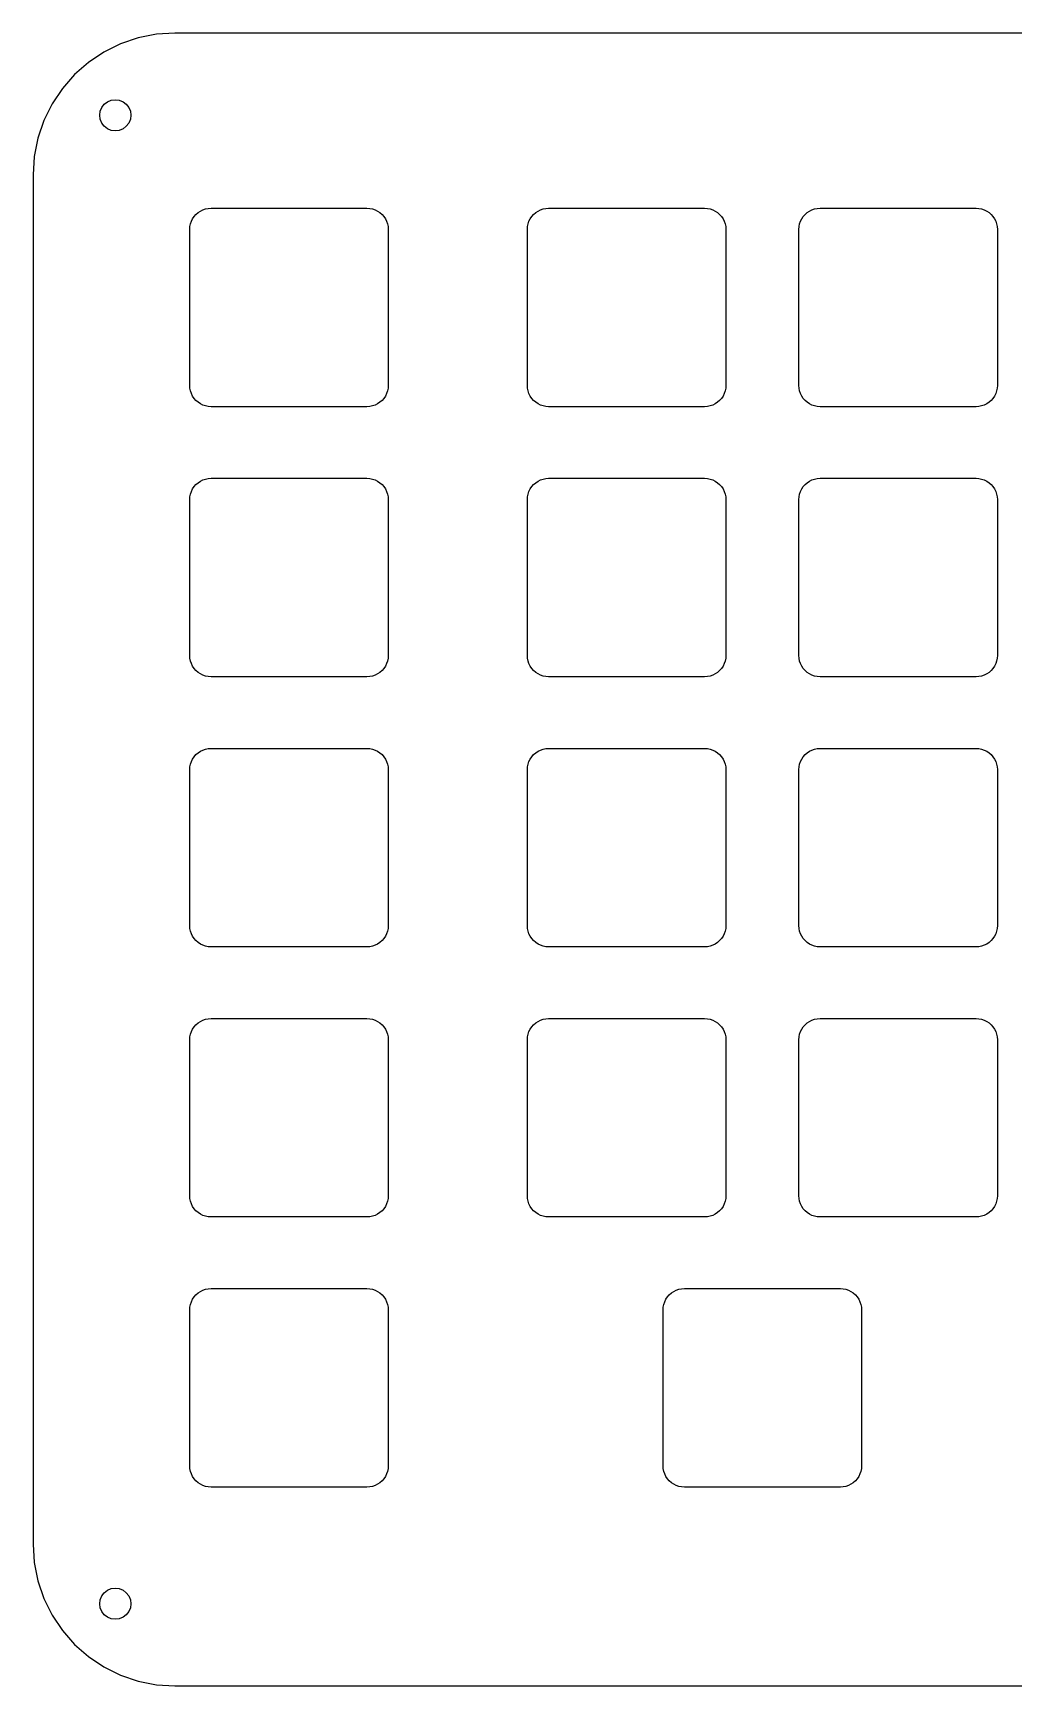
# Model space of a CAD drawing. Header units: metres. Extents: x -59 to 59, y -58 to 58.
# Drawn here: x -58.6 to 10.6, y -58.3 to 58.3 of the extents above; entities that cross this region are included whole.
import ezdxf

# ---------------------------------------------------------------- set-up
doc = ezdxf.new("R2010")
doc.units = ezdxf.units.M

msp = doc.modelspace()

# ---------------------------------------------------------------- linework, layer by layer
for p, q in [((-48.5634, 58.2867), (-49.8686, 58.2012)), ((48.5634, 58.2867), (-48.5634, 58.2867)), ((-52.3902, 57.5255), (-53.5634, 56.947)), ((-51.1516, 57.946), (-52.3902, 57.5255)), ((-49.8686, 58.2012), (-51.1516, 57.946)), ((-54.651, 56.2203), (-55.6345, 55.3578)), ((-53.5634, 56.947), (-54.651, 56.2203)), ((-55.6345, 55.3578), (-56.4969, 54.3743)), ((-56.4969, 54.3743), (-57.2236, 53.2867)), ((-57.2236, 53.2867), (-57.8022, 52.1136)), ((-53.8634, 52.4867), (-53.8259, 52.7714)), ((-53.8259, 52.202), (-53.8634, 52.4867)), ((-53.8259, 52.7714), (-53.716, 53.0367)), ((-53.716, 53.0367), (-53.5412, 53.2646)), ((-53.5412, 53.2646), (-53.3134, 53.4394)), ((-53.3134, 53.4394), (-53.0481, 53.5493)), ((-53.0481, 53.5493), (-52.7634, 53.5867)), ((-52.7634, 53.5867), (-52.4787, 53.5493)), ((-52.4787, 53.5493), (-52.2134, 53.4394)), ((-52.2134, 53.4394), (-51.9856, 53.2646)), ((-51.9856, 53.2646), (-51.8108, 53.0367)), ((-51.8108, 53.0367), (-51.7009, 52.7714)), ((-51.7009, 52.7714), (-51.6634, 52.4867)), ((-51.6634, 52.4867), (-51.7009, 52.202)), ((-57.8022, 52.1136), (-58.2227, 50.8749)), ((-53.716, 51.9367), (-53.8259, 52.202)), ((-53.5412, 51.7089), (-53.716, 51.9367)), ((-53.3134, 51.5341), (-53.5412, 51.7089)), ((-53.0481, 51.4242), (-53.3134, 51.5341)), ((-52.7634, 51.3867), (-53.0481, 51.4242)), ((-52.4787, 51.4242), (-52.7634, 51.3867)), ((-52.2134, 51.5341), (-52.4787, 51.4242)), ((-51.9856, 51.7089), (-52.2134, 51.5341)), ((-51.8108, 51.9367), (-51.9856, 51.7089)), ((-51.7009, 52.202), (-51.8108, 51.9367)), ((-58.2227, 50.8749), (-58.4778, 49.592)), ((-58.4778, 49.592), (-58.5634, 48.2867)), ((-58.5634, 48.2867), (-58.5634, -48.2868)), ((-47.2031, 45.3499), (-47.0738, 45.4974)), ((-47.0738, 45.4974), (-46.9262, 45.6268)), ((-46.9262, 45.6268), (-46.7631, 45.7358)), ((-46.7631, 45.7358), (-46.5871, 45.8226)), ((-46.5871, 45.8226), (-46.4013, 45.8857)), ((-46.4013, 45.8857), (-46.2089, 45.9239)), ((-46.2089, 45.9239), (-46.0131, 45.9368)), ((-46.0131, 45.9368), (-35.0131, 45.9368)), ((-35.0131, 45.9368), (-34.8173, 45.9239)), ((-34.8173, 45.9239), (-34.6249, 45.8857)), ((-34.6249, 45.8857), (-34.4391, 45.8226)), ((-34.4391, 45.8226), (-34.2631, 45.7358)), ((-34.2631, 45.7358), (-34.1, 45.6268)), ((-34.1, 45.6268), (-33.9524, 45.4974)), ((-33.9524, 45.4974), (-33.8231, 45.3499)), ((-23.3905, 45.3499), (-23.2612, 45.4974)), ((-23.2612, 45.4974), (-23.1136, 45.6268)), ((-23.1136, 45.6268), (-22.9505, 45.7358)), ((-22.9505, 45.7358), (-22.7745, 45.8226)), ((-22.7745, 45.8226), (-22.5887, 45.8857)), ((-22.5887, 45.8857), (-22.3963, 45.9239)), ((-22.3963, 45.9239), (-22.2005, 45.9368)), ((-22.2005, 45.9368), (-11.2005, 45.9368)), ((-11.2005, 45.9368), (-11.0047, 45.9239)), ((-11.0047, 45.9239), (-10.8123, 45.8857)), ((-10.8123, 45.8857), (-10.6265, 45.8226)), ((-10.6265, 45.8226), (-10.4505, 45.7358)), ((-10.4505, 45.7358), (-10.2874, 45.6268)), ((-10.2874, 45.6268), (-10.1399, 45.4974)), ((-10.1399, 45.4974), (-10.0105, 45.3499)), ((-4.24522, 45.3499), (-4.11585, 45.4974)), ((-4.11585, 45.4974), (-3.96833, 45.6268)), ((-3.96833, 45.6268), (-3.8052, 45.7358)), ((-3.8052, 45.7358), (-3.62922, 45.8226)), ((-3.62922, 45.8226), (-3.44341, 45.8857)), ((-3.44341, 45.8857), (-3.25099, 45.9239)), ((-3.25099, 45.9239), (-3.0552, 45.9368)), ((-3.0552, 45.9368), (7.9448, 45.9368)), ((7.9448, 45.9368), (8.14058, 45.9239)), ((8.14058, 45.9239), (8.33301, 45.8857)), ((8.33301, 45.8857), (8.51882, 45.8226)), ((8.51882, 45.8226), (8.6948, 45.7358)), ((8.6948, 45.7358), (8.85793, 45.6268)), ((8.85793, 45.6268), (9.00545, 45.4974)), ((9.00545, 45.4974), (9.13482, 45.3499)), ((-47.5131, 44.4368), (-47.5003, 44.6326)), ((-47.5131, 33.4368), (-47.5131, 44.4368)), ((-47.5003, 44.6326), (-47.462, 44.825)), ((-47.462, 44.825), (-47.3989, 45.0108)), ((-47.3989, 45.0108), (-47.3121, 45.1868)), ((-47.3121, 45.1868), (-47.2031, 45.3499)), ((-33.8231, 45.3499), (-33.7141, 45.1868)), ((-33.7141, 45.1868), (-33.6273, 45.0108)), ((-33.6273, 45.0108), (-33.5642, 44.825)), ((-33.5642, 44.825), (-33.5259, 44.6326)), ((-33.5259, 44.6326), (-33.5131, 44.4368)), ((-33.5131, 44.4368), (-33.5131, 33.4368)), ((-23.7005, 44.4368), (-23.6877, 44.6326)), ((-23.7005, 33.4368), (-23.7005, 44.4368)), ((-23.6877, 44.6326), (-23.6494, 44.825)), ((-23.6494, 44.825), (-23.5863, 45.0108)), ((-23.5863, 45.0108), (-23.4995, 45.1868)), ((-23.4995, 45.1868), (-23.3905, 45.3499)), ((-10.0105, 45.3499), (-9.90148, 45.1868)), ((-9.90148, 45.1868), (-9.81469, 45.0108)), ((-9.81469, 45.0108), (-9.75163, 44.825)), ((-9.75163, 44.825), (-9.71336, 44.6326)), ((-9.71336, 44.6326), (-9.70051, 44.4368)), ((-9.70051, 44.4368), (-9.70051, 33.4368)), ((-4.5552, 44.4368), (-4.54235, 44.6326)), ((-4.5552, 33.4368), (-4.5552, 44.4368)), ((-4.54235, 44.6326), (-4.50408, 44.825)), ((-4.50408, 44.825), (-4.44102, 45.0108)), ((-4.44102, 45.0108), (-4.35423, 45.1868)), ((-4.35423, 45.1868), (-4.24522, 45.3499)), ((9.13482, 45.3499), (9.24383, 45.1868)), ((9.24383, 45.1868), (9.33062, 45.0108)), ((9.33062, 45.0108), (9.39368, 44.825)), ((9.39368, 44.825), (9.43195, 44.6326)), ((9.43195, 44.6326), (9.4448, 44.4368)), ((9.4448, 44.4368), (9.4448, 33.4368)), ((-47.5003, 33.241), (-47.5131, 33.4368)), ((-47.462, 33.0486), (-47.5003, 33.241)), ((-47.3989, 32.8628), (-47.462, 33.0486)), ((-47.3121, 32.6868), (-47.3989, 32.8628)), ((-47.2031, 32.5237), (-47.3121, 32.6868)), ((-33.7141, 32.6868), (-33.8231, 32.5237)), ((-33.6273, 32.8628), (-33.7141, 32.6868)), ((-33.5642, 33.0486), (-33.6273, 32.8628)), ((-33.5259, 33.241), (-33.5642, 33.0486)), ((-33.5131, 33.4368), (-33.5259, 33.241)), ((-23.6877, 33.241), (-23.7005, 33.4368)), ((-23.6494, 33.0486), (-23.6877, 33.241)), ((-23.5863, 32.8628), (-23.6494, 33.0486)), ((-23.4995, 32.6868), (-23.5863, 32.8628)), ((-23.3905, 32.5237), (-23.4995, 32.6868)), ((-9.90148, 32.6868), (-10.0105, 32.5237)), ((-9.81469, 32.8628), (-9.90148, 32.6868)), ((-9.75163, 33.0486), (-9.81469, 32.8628)), ((-9.71336, 33.241), (-9.75163, 33.0486)), ((-9.70051, 33.4368), (-9.71336, 33.241)), ((-4.54235, 33.241), (-4.5552, 33.4368)), ((-4.50408, 33.0486), (-4.54235, 33.241)), ((-4.44102, 32.8628), (-4.50408, 33.0486)), ((-4.35423, 32.6868), (-4.44102, 32.8628)), ((-4.24522, 32.5237), (-4.35423, 32.6868)), ((9.24383, 32.6868), (9.13482, 32.5237)), ((9.33062, 32.8628), (9.24383, 32.6868)), ((9.39368, 33.0486), (9.33062, 32.8628)), ((9.43195, 33.241), (9.39368, 33.0486)), ((9.4448, 33.4368), (9.43195, 33.241)), ((-47.0738, 32.3761), (-47.2031, 32.5237)), ((-46.9262, 32.2468), (-47.0738, 32.3761)), ((-46.7631, 32.1378), (-46.9262, 32.2468)), ((-46.5871, 32.051), (-46.7631, 32.1378)), ((-46.4013, 31.9879), (-46.5871, 32.051)), ((-46.2089, 31.9496), (-46.4013, 31.9879)), ((-46.0131, 31.9368), (-46.2089, 31.9496)), ((-35.0131, 31.9368), (-46.0131, 31.9368)), ((-34.8173, 31.9496), (-35.0131, 31.9368)), ((-34.6249, 31.9879), (-34.8173, 31.9496)), ((-34.4391, 32.051), (-34.6249, 31.9879)), ((-34.2631, 32.1378), (-34.4391, 32.051)), ((-34.1, 32.2468), (-34.2631, 32.1378)), ((-33.9524, 32.3761), (-34.1, 32.2468)), ((-33.8231, 32.5237), (-33.9524, 32.3761)), ((-23.2612, 32.3761), (-23.3905, 32.5237)), ((-23.1136, 32.2468), (-23.2612, 32.3761)), ((-22.9505, 32.1378), (-23.1136, 32.2468)), ((-22.7745, 32.051), (-22.9505, 32.1378)), ((-22.5887, 31.9879), (-22.7745, 32.051)), ((-22.3963, 31.9496), (-22.5887, 31.9879)), ((-22.2005, 31.9368), (-22.3963, 31.9496)), ((-11.2005, 31.9368), (-22.2005, 31.9368)), ((-11.0047, 31.9496), (-11.2005, 31.9368)), ((-10.8123, 31.9879), (-11.0047, 31.9496)), ((-10.6265, 32.051), (-10.8123, 31.9879)), ((-10.4505, 32.1378), (-10.6265, 32.051)), ((-10.2874, 32.2468), (-10.4505, 32.1378)), ((-10.1399, 32.3761), (-10.2874, 32.2468)), ((-10.0105, 32.5237), (-10.1399, 32.3761)), ((-4.11585, 32.3761), (-4.24522, 32.5237)), ((-3.96833, 32.2468), (-4.11585, 32.3761)), ((-3.8052, 32.1378), (-3.96833, 32.2468)), ((-3.62922, 32.051), (-3.8052, 32.1378)), ((-3.44341, 31.9879), (-3.62922, 32.051)), ((-3.25099, 31.9496), (-3.44341, 31.9879)), ((-3.0552, 31.9368), (-3.25099, 31.9496)), ((7.9448, 31.9368), (-3.0552, 31.9368)), ((8.14058, 31.9496), (7.9448, 31.9368)), ((8.33301, 31.9879), (8.14058, 31.9496)), ((8.51882, 32.051), (8.33301, 31.9879)), ((8.6948, 32.1378), (8.51882, 32.051)), ((8.85793, 32.2468), (8.6948, 32.1378)), ((9.00545, 32.3761), (8.85793, 32.2468)), ((9.13482, 32.5237), (9.00545, 32.3761)), ((-46.5871, 26.7725), (-46.4013, 26.8356)), ((-46.4013, 26.8356), (-46.2089, 26.8738)), ((-46.2089, 26.8738), (-46.0131, 26.8867)), ((-46.0131, 26.8867), (-35.0131, 26.8867)), ((-35.0131, 26.8867), (-34.8173, 26.8738)), ((-34.8173, 26.8738), (-34.6249, 26.8356)), ((-34.6249, 26.8356), (-34.4391, 26.7725)), ((-22.7745, 26.7725), (-22.5887, 26.8356)), ((-22.5887, 26.8356), (-22.3963, 26.8738)), ((-22.3963, 26.8738), (-22.2005, 26.8867)), ((-22.2005, 26.8867), (-11.2005, 26.8867)), ((-11.2005, 26.8867), (-11.0047, 26.8738)), ((-11.0047, 26.8738), (-10.8123, 26.8356)), ((-10.8123, 26.8356), (-10.6265, 26.7725)), ((-3.62922, 26.7725), (-3.44341, 26.8356)), ((-3.44341, 26.8356), (-3.25099, 26.8738)), ((-3.25099, 26.8738), (-3.0552, 26.8867)), ((-3.0552, 26.8867), (7.9448, 26.8867)), ((7.9448, 26.8867), (8.14058, 26.8738)), ((8.14058, 26.8738), (8.33301, 26.8356)), ((8.33301, 26.8356), (8.51882, 26.7725)), ((-47.5003, 25.5825), (-47.462, 25.7749)), ((-47.462, 25.7749), (-47.3989, 25.9607)), ((-47.3989, 25.9607), (-47.3121, 26.1367)), ((-47.3121, 26.1367), (-47.2031, 26.2998)), ((-47.2031, 26.2998), (-47.0738, 26.4473)), ((-47.0738, 26.4473), (-46.9262, 26.5767)), ((-46.9262, 26.5767), (-46.7631, 26.6857)), ((-46.7631, 26.6857), (-46.5871, 26.7725)), ((-34.4391, 26.7725), (-34.2631, 26.6857)), ((-34.2631, 26.6857), (-34.1, 26.5767)), ((-34.1, 26.5767), (-33.9524, 26.4473)), ((-33.9524, 26.4473), (-33.8231, 26.2998)), ((-33.8231, 26.2998), (-33.7141, 26.1367)), ((-33.7141, 26.1367), (-33.6273, 25.9607)), ((-33.6273, 25.9607), (-33.5642, 25.7749)), ((-33.5642, 25.7749), (-33.5259, 25.5825)), ((-23.6877, 25.5825), (-23.6494, 25.7749)), ((-23.6494, 25.7749), (-23.5863, 25.9607)), ((-23.5863, 25.9607), (-23.4995, 26.1367)), ((-23.4995, 26.1367), (-23.3905, 26.2998)), ((-23.3905, 26.2998), (-23.2612, 26.4473)), ((-23.2612, 26.4473), (-23.1136, 26.5767)), ((-23.1136, 26.5767), (-22.9505, 26.6857)), ((-22.9505, 26.6857), (-22.7745, 26.7725)), ((-10.6265, 26.7725), (-10.4505, 26.6857)), ((-10.4505, 26.6857), (-10.2874, 26.5767)), ((-10.2874, 26.5767), (-10.1399, 26.4473)), ((-10.1399, 26.4473), (-10.0105, 26.2998)), ((-10.0105, 26.2998), (-9.90148, 26.1367)), ((-9.90148, 26.1367), (-9.81469, 25.9607)), ((-9.81469, 25.9607), (-9.75163, 25.7749)), ((-9.75163, 25.7749), (-9.71336, 25.5825)), ((-4.54235, 25.5825), (-4.50408, 25.7749)), ((-4.50408, 25.7749), (-4.44102, 25.9607)), ((-4.44102, 25.9607), (-4.35423, 26.1367)), ((-4.35423, 26.1367), (-4.24522, 26.2998)), ((-4.24522, 26.2998), (-4.11585, 26.4473)), ((-4.11585, 26.4473), (-3.96833, 26.5767)), ((-3.96833, 26.5767), (-3.8052, 26.6857)), ((-3.8052, 26.6857), (-3.62922, 26.7725)), ((8.51882, 26.7725), (8.6948, 26.6857)), ((8.6948, 26.6857), (8.85793, 26.5767)), ((8.85793, 26.5767), (9.00545, 26.4473)), ((9.00545, 26.4473), (9.13482, 26.2998)), ((9.13482, 26.2998), (9.24383, 26.1367)), ((9.24383, 26.1367), (9.33062, 25.9607)), ((9.33062, 25.9607), (9.39368, 25.7749)), ((9.39368, 25.7749), (9.43195, 25.5825)), ((-47.5131, 25.3867), (-47.5003, 25.5825)), ((-47.5131, 14.3867), (-47.5131, 25.3867)), ((-33.5259, 25.5825), (-33.5131, 25.3867)), ((-33.5131, 25.3867), (-33.5131, 14.3867)), ((-23.7005, 25.3867), (-23.6877, 25.5825)), ((-23.7005, 14.3867), (-23.7005, 25.3867)), ((-9.71336, 25.5825), (-9.70051, 25.3867)), ((-9.70051, 25.3867), (-9.70051, 14.3867)), ((-4.5552, 25.3867), (-4.54235, 25.5825)), ((-4.5552, 14.3867), (-4.5552, 25.3867)), ((9.43195, 25.5825), (9.4448, 25.3867)), ((9.4448, 25.3867), (9.4448, 14.3867)), ((-47.5003, 14.1909), (-47.5131, 14.3867)), ((-47.462, 13.9985), (-47.5003, 14.1909)), ((-47.3989, 13.8127), (-47.462, 13.9985)), ((-33.5642, 13.9985), (-33.6273, 13.8127)), ((-33.5259, 14.1909), (-33.5642, 13.9985)), ((-33.5131, 14.3867), (-33.5259, 14.1909)), ((-23.6877, 14.1909), (-23.7005, 14.3867)), ((-23.6494, 13.9985), (-23.6877, 14.1909)), ((-23.5863, 13.8127), (-23.6494, 13.9985)), ((-9.75163, 13.9985), (-9.81469, 13.8127)), ((-9.71336, 14.1909), (-9.75163, 13.9985)), ((-9.70051, 14.3867), (-9.71336, 14.1909)), ((-4.54235, 14.1909), (-4.5552, 14.3867)), ((-4.50408, 13.9985), (-4.54235, 14.1909)), ((-4.44102, 13.8127), (-4.50408, 13.9985)), ((9.39368, 13.9985), (9.33062, 13.8127)), ((9.43195, 14.1909), (9.39368, 13.9985)), ((9.4448, 14.3867), (9.43195, 14.1909)), ((-47.3121, 13.6367), (-47.3989, 13.8127)), ((-47.2031, 13.4736), (-47.3121, 13.6367)), ((-47.0738, 13.326), (-47.2031, 13.4736)), ((-46.9262, 13.1967), (-47.0738, 13.326)), ((-46.7631, 13.0877), (-46.9262, 13.1967)), ((-46.5871, 13.0009), (-46.7631, 13.0877)), ((-46.4013, 12.9378), (-46.5871, 13.0009)), ((-46.2089, 12.8995), (-46.4013, 12.9378)), ((-46.0131, 12.8867), (-46.2089, 12.8995)), ((-35.0131, 12.8867), (-46.0131, 12.8867)), ((-34.8173, 12.8995), (-35.0131, 12.8867)), ((-34.6249, 12.9378), (-34.8173, 12.8995)), ((-34.4391, 13.0009), (-34.6249, 12.9378)), ((-34.2631, 13.0877), (-34.4391, 13.0009)), ((-34.1, 13.1967), (-34.2631, 13.0877)), ((-33.9524, 13.326), (-34.1, 13.1967)), ((-33.8231, 13.4736), (-33.9524, 13.326)), ((-33.7141, 13.6367), (-33.8231, 13.4736)), ((-33.6273, 13.8127), (-33.7141, 13.6367)), ((-23.4995, 13.6367), (-23.5863, 13.8127)), ((-23.3905, 13.4736), (-23.4995, 13.6367)), ((-23.2612, 13.326), (-23.3905, 13.4736)), ((-23.1136, 13.1967), (-23.2612, 13.326)), ((-22.9505, 13.0877), (-23.1136, 13.1967)), ((-22.7745, 13.0009), (-22.9505, 13.0877)), ((-22.5887, 12.9378), (-22.7745, 13.0009)), ((-22.3963, 12.8995), (-22.5887, 12.9378)), ((-22.2005, 12.8867), (-22.3963, 12.8995)), ((-11.2005, 12.8867), (-22.2005, 12.8867)), ((-11.0047, 12.8995), (-11.2005, 12.8867)), ((-10.8123, 12.9378), (-11.0047, 12.8995)), ((-10.6265, 13.0009), (-10.8123, 12.9378)), ((-10.4505, 13.0877), (-10.6265, 13.0009)), ((-10.2874, 13.1967), (-10.4505, 13.0877)), ((-10.1399, 13.326), (-10.2874, 13.1967)), ((-10.0105, 13.4736), (-10.1399, 13.326)), ((-9.90148, 13.6367), (-10.0105, 13.4736)), ((-9.81469, 13.8127), (-9.90148, 13.6367)), ((-4.35423, 13.6367), (-4.44102, 13.8127)), ((-4.24522, 13.4736), (-4.35423, 13.6367)), ((-4.11585, 13.326), (-4.24522, 13.4736)), ((-3.96833, 13.1967), (-4.11585, 13.326)), ((-3.8052, 13.0877), (-3.96833, 13.1967)), ((-3.62922, 13.0009), (-3.8052, 13.0877)), ((-3.44341, 12.9378), (-3.62922, 13.0009)), ((-3.25099, 12.8995), (-3.44341, 12.9378)), ((-3.0552, 12.8867), (-3.25099, 12.8995)), ((7.9448, 12.8867), (-3.0552, 12.8867)), ((8.14058, 12.8995), (7.9448, 12.8867)), ((8.33301, 12.9378), (8.14058, 12.8995)), ((8.51882, 13.0009), (8.33301, 12.9378)), ((8.6948, 13.0877), (8.51882, 13.0009)), ((8.85793, 13.1967), (8.6948, 13.0877)), ((9.00545, 13.326), (8.85793, 13.1967)), ((9.13482, 13.4736), (9.00545, 13.326)), ((9.24383, 13.6367), (9.13482, 13.4736)), ((9.33062, 13.8127), (9.24383, 13.6367)), ((-47.3989, 6.91071), (-47.3121, 7.08669)), ((-47.3121, 7.08669), (-47.2031, 7.24982)), ((-47.2031, 7.24982), (-47.0738, 7.39734)), ((-47.0738, 7.39734), (-46.9262, 7.52671)), ((-46.9262, 7.52671), (-46.7631, 7.63572)), ((-46.7631, 7.63572), (-46.5871, 7.72251)), ((-46.5871, 7.72251), (-46.4013, 7.78557)), ((-46.4013, 7.78557), (-46.2089, 7.82384)), ((-46.2089, 7.82384), (-46.0131, 7.83669)), ((-46.0131, 7.83669), (-35.0131, 7.83669)), ((-35.0131, 7.83669), (-34.8173, 7.82384)), ((-34.8173, 7.82384), (-34.6249, 7.78557)), ((-34.6249, 7.78557), (-34.4391, 7.72251)), ((-34.4391, 7.72251), (-34.2631, 7.63572)), ((-34.2631, 7.63572), (-34.1, 7.52671)), ((-34.1, 7.52671), (-33.9524, 7.39734)), ((-33.9524, 7.39734), (-33.8231, 7.24982)), ((-33.8231, 7.24982), (-33.7141, 7.08669)), ((-33.7141, 7.08669), (-33.6273, 6.91071)), ((-23.5863, 6.91071), (-23.4995, 7.08669)), ((-23.4995, 7.08669), (-23.3905, 7.24982)), ((-23.3905, 7.24982), (-23.2612, 7.39734)), ((-23.2612, 7.39734), (-23.1136, 7.52671)), ((-23.1136, 7.52671), (-22.9505, 7.63572)), ((-22.9505, 7.63572), (-22.7745, 7.72251)), ((-22.7745, 7.72251), (-22.5887, 7.78557)), ((-22.5887, 7.78557), (-22.3963, 7.82384)), ((-22.3963, 7.82384), (-22.2005, 7.83669)), ((-22.2005, 7.83669), (-11.2005, 7.83669)), ((-11.2005, 7.83669), (-11.0047, 7.82384)), ((-11.0047, 7.82384), (-10.8123, 7.78557)), ((-10.8123, 7.78557), (-10.6265, 7.72251)), ((-10.6265, 7.72251), (-10.4505, 7.63572)), ((-10.4505, 7.63572), (-10.2874, 7.52671)), ((-10.2874, 7.52671), (-10.1399, 7.39734)), ((-10.1399, 7.39734), (-10.0105, 7.24982)), ((-10.0105, 7.24982), (-9.90148, 7.08669)), ((-9.90148, 7.08669), (-9.81469, 6.91071)), ((-4.44102, 6.91071), (-4.35423, 7.08669)), ((-4.35423, 7.08669), (-4.24522, 7.24982)), ((-4.24522, 7.24982), (-4.11585, 7.39734)), ((-4.11585, 7.39734), (-3.96833, 7.52671)), ((-3.96833, 7.52671), (-3.8052, 7.63572)), ((-3.8052, 7.63572), (-3.62922, 7.72251)), ((-3.62922, 7.72251), (-3.44341, 7.78557)), ((-3.44341, 7.78557), (-3.25099, 7.82384)), ((-3.25099, 7.82384), (-3.0552, 7.83669)), ((-3.0552, 7.83669), (7.9448, 7.83669)), ((7.9448, 7.83669), (8.14058, 7.82384)), ((8.14058, 7.82384), (8.33301, 7.78557)), ((8.33301, 7.78557), (8.51882, 7.72251)), ((8.51882, 7.72251), (8.6948, 7.63572)), ((8.6948, 7.63572), (8.85793, 7.52671)), ((8.85793, 7.52671), (9.00545, 7.39734)), ((9.00545, 7.39734), (9.13482, 7.24982)), ((9.13482, 7.24982), (9.24383, 7.08669)), ((9.24383, 7.08669), (9.33062, 6.91071)), ((-47.5131, 6.33669), (-47.5003, 6.53247)), ((-47.5131, -4.66331), (-47.5131, 6.33669)), ((-47.5003, 6.53247), (-47.462, 6.7249)), ((-47.462, 6.7249), (-47.3989, 6.91071)), ((-33.6273, 6.91071), (-33.5642, 6.7249)), ((-33.5642, 6.7249), (-33.5259, 6.53247)), ((-33.5259, 6.53247), (-33.5131, 6.33669)), ((-33.5131, 6.33669), (-33.5131, -4.66331)), ((-23.7005, 6.33669), (-23.6877, 6.53247)), ((-23.7005, -4.66331), (-23.7005, 6.33669)), ((-23.6877, 6.53247), (-23.6494, 6.7249)), ((-23.6494, 6.7249), (-23.5863, 6.91071)), ((-9.81469, 6.91071), (-9.75163, 6.7249)), ((-9.75163, 6.7249), (-9.71336, 6.53247)), ((-9.71336, 6.53247), (-9.70051, 6.33669)), ((-9.70051, 6.33669), (-9.70051, -4.66331)), ((-4.5552, 6.33669), (-4.54235, 6.53247)), ((-4.5552, -4.66331), (-4.5552, 6.33669)), ((-4.54235, 6.53247), (-4.50408, 6.7249)), ((-4.50408, 6.7249), (-4.44102, 6.91071)), ((9.33062, 6.91071), (9.39368, 6.7249)), ((9.39368, 6.7249), (9.43195, 6.53247)), ((9.43195, 6.53247), (9.4448, 6.33669)), ((9.4448, 6.33669), (9.4448, -4.66331)), ((-47.5003, -4.8591), (-47.5131, -4.66331)), ((-47.462, -5.05152), (-47.5003, -4.8591)), ((-47.3989, -5.23733), (-47.462, -5.05152)), ((-47.3121, -5.41331), (-47.3989, -5.23733)), ((-47.2031, -5.57644), (-47.3121, -5.41331)), ((-47.0738, -5.72396), (-47.2031, -5.57644)), ((-46.9262, -5.85333), (-47.0738, -5.72396)), ((-33.9524, -5.72396), (-34.1, -5.85333)), ((-33.8231, -5.57644), (-33.9524, -5.72396)), ((-33.7141, -5.41331), (-33.8231, -5.57644)), ((-33.6273, -5.23733), (-33.7141, -5.41331)), ((-33.5642, -5.05152), (-33.6273, -5.23733)), ((-33.5259, -4.8591), (-33.5642, -5.05152)), ((-33.5131, -4.66331), (-33.5259, -4.8591)), ((-23.6877, -4.8591), (-23.7005, -4.66331)), ((-23.6494, -5.05152), (-23.6877, -4.8591)), ((-23.5863, -5.23733), (-23.6494, -5.05152)), ((-23.4995, -5.41331), (-23.5863, -5.23733)), ((-23.3905, -5.57644), (-23.4995, -5.41331)), ((-23.2612, -5.72396), (-23.3905, -5.57644)), ((-23.1136, -5.85333), (-23.2612, -5.72396)), ((-10.1399, -5.72396), (-10.2874, -5.85333)), ((-10.0105, -5.57644), (-10.1399, -5.72396)), ((-9.90148, -5.41331), (-10.0105, -5.57644)), ((-9.81469, -5.23733), (-9.90148, -5.41331)), ((-9.75163, -5.05152), (-9.81469, -5.23733)), ((-9.71336, -4.8591), (-9.75163, -5.05152)), ((-9.70051, -4.66331), (-9.71336, -4.8591)), ((-4.54235, -4.8591), (-4.5552, -4.66331)), ((-4.50408, -5.05152), (-4.54235, -4.8591)), ((-4.44102, -5.23733), (-4.50408, -5.05152)), ((-4.35423, -5.41331), (-4.44102, -5.23733)), ((-4.24522, -5.57644), (-4.35423, -5.41331)), ((-4.11585, -5.72396), (-4.24522, -5.57644)), ((-3.96833, -5.85333), (-4.11585, -5.72396)), ((9.00545, -5.72396), (8.85793, -5.85333)), ((9.13482, -5.57644), (9.00545, -5.72396)), ((9.24383, -5.41331), (9.13482, -5.57644)), ((9.33062, -5.23733), (9.24383, -5.41331)), ((9.39368, -5.05152), (9.33062, -5.23733)), ((9.43195, -4.8591), (9.39368, -5.05152)), ((9.4448, -4.66331), (9.43195, -4.8591)), ((-46.7631, -5.96234), (-46.9262, -5.85333)), ((-46.5871, -6.04913), (-46.7631, -5.96234)), ((-46.4013, -6.11219), (-46.5871, -6.04913)), ((-46.2089, -6.15046), (-46.4013, -6.11219)), ((-46.0131, -6.16331), (-46.2089, -6.15046)), ((-35.0131, -6.16331), (-46.0131, -6.16331)), ((-34.8173, -6.15046), (-35.0131, -6.16331)), ((-34.6249, -6.11219), (-34.8173, -6.15046)), ((-34.4391, -6.04913), (-34.6249, -6.11219)), ((-34.2631, -5.96234), (-34.4391, -6.04913)), ((-34.1, -5.85333), (-34.2631, -5.96234)), ((-22.9505, -5.96234), (-23.1136, -5.85333)), ((-22.7745, -6.04913), (-22.9505, -5.96234)), ((-22.5887, -6.11219), (-22.7745, -6.04913)), ((-22.3963, -6.15046), (-22.5887, -6.11219)), ((-22.2005, -6.16331), (-22.3963, -6.15046)), ((-11.2005, -6.16331), (-22.2005, -6.16331)), ((-11.0047, -6.15046), (-11.2005, -6.16331)), ((-10.8123, -6.11219), (-11.0047, -6.15046)), ((-10.6265, -6.04913), (-10.8123, -6.11219)), ((-10.4505, -5.96234), (-10.6265, -6.04913)), ((-10.2874, -5.85333), (-10.4505, -5.96234)), ((-3.8052, -5.96234), (-3.96833, -5.85333)), ((-3.62922, -6.04913), (-3.8052, -5.96234)), ((-3.44341, -6.11219), (-3.62922, -6.04913)), ((-3.25099, -6.15046), (-3.44341, -6.11219)), ((-3.0552, -6.16331), (-3.25099, -6.15046)), ((7.9448, -6.16331), (-3.0552, -6.16331)), ((8.14058, -6.15046), (7.9448, -6.16331)), ((8.33301, -6.11219), (8.14058, -6.15046)), ((8.51882, -6.04913), (8.33301, -6.11219)), ((8.6948, -5.96234), (8.51882, -6.04913)), ((8.85793, -5.85333), (8.6948, -5.96234)), ((-47.2031, -11.8002), (-47.0738, -11.6527)), ((-47.0738, -11.6527), (-46.9262, -11.5233)), ((-46.9262, -11.5233), (-46.7631, -11.4143)), ((-46.7631, -11.4143), (-46.5871, -11.3275)), ((-46.5871, -11.3275), (-46.4013, -11.2644)), ((-46.4013, -11.2644), (-46.2089, -11.2262)), ((-46.2089, -11.2262), (-46.0131, -11.2133)), ((-46.0131, -11.2133), (-35.0131, -11.2133)), ((-35.0131, -11.2133), (-34.8173, -11.2262)), ((-34.8173, -11.2262), (-34.6249, -11.2644)), ((-34.6249, -11.2644), (-34.4391, -11.3275)), ((-34.4391, -11.3275), (-34.2631, -11.4143)), ((-34.2631, -11.4143), (-34.1, -11.5233)), ((-34.1, -11.5233), (-33.9524, -11.6527)), ((-33.9524, -11.6527), (-33.8231, -11.8002)), ((-23.3907, -11.8003), (-23.2614, -11.6528)), ((-23.2614, -11.6528), (-23.1138, -11.5234)), ((-23.1138, -11.5234), (-22.9507, -11.4144)), ((-22.9507, -11.4144), (-22.7747, -11.3276)), ((-22.7747, -11.3276), (-22.5889, -11.2645)), ((-22.5889, -11.2645), (-22.3965, -11.2263)), ((-22.3965, -11.2263), (-22.2007, -11.2134)), ((-22.2007, -11.2134), (-11.2007, -11.2134)), ((-11.2007, -11.2134), (-11.0049, -11.2263)), ((-11.0049, -11.2263), (-10.8125, -11.2645)), ((-10.8125, -11.2645), (-10.6267, -11.3276)), ((-10.6267, -11.3276), (-10.4507, -11.4144)), ((-10.4507, -11.4144), (-10.2876, -11.5234)), ((-10.2876, -11.5234), (-10.1401, -11.6528)), ((-10.1401, -11.6528), (-10.0107, -11.8003)), ((-4.24533, -11.8003), (-4.11596, -11.6528)), ((-4.11596, -11.6528), (-3.96844, -11.5234)), ((-3.96844, -11.5234), (-3.80531, -11.4144)), ((-3.80531, -11.4144), (-3.62933, -11.3276)), ((-3.62933, -11.3276), (-3.44352, -11.2645)), ((-3.44352, -11.2645), (-3.25109, -11.2263)), ((-3.25109, -11.2263), (-3.05531, -11.2134)), ((-3.05531, -11.2134), (7.94469, -11.2134)), ((7.94469, -11.2134), (8.14048, -11.2263)), ((8.14048, -11.2263), (8.33291, -11.2645)), ((8.33291, -11.2645), (8.51871, -11.3276)), ((8.51871, -11.3276), (8.69469, -11.4144)), ((8.69469, -11.4144), (8.85782, -11.5234)), ((8.85782, -11.5234), (9.00535, -11.6528)), ((9.00535, -11.6528), (9.13471, -11.8003)), ((-47.5131, -12.7133), (-47.5003, -12.5175)), ((-47.5131, -23.7133), (-47.5131, -12.7133)), ((-47.5003, -12.5175), (-47.462, -12.3251)), ((-47.462, -12.3251), (-47.3989, -12.1393)), ((-47.3989, -12.1393), (-47.3121, -11.9633)), ((-47.3121, -11.9633), (-47.2031, -11.8002)), ((-33.8231, -11.8002), (-33.7141, -11.9633)), ((-33.7141, -11.9633), (-33.6273, -12.1393)), ((-33.6273, -12.1393), (-33.5642, -12.3251)), ((-33.5642, -12.3251), (-33.5259, -12.5175)), ((-33.5259, -12.5175), (-33.5131, -12.7133)), ((-33.5131, -12.7133), (-33.5131, -23.7133)), ((-23.7007, -12.7134), (-23.6879, -12.5176)), ((-23.7007, -23.7134), (-23.7007, -12.7134)), ((-23.6879, -12.5176), (-23.6496, -12.3252)), ((-23.6496, -12.3252), (-23.5865, -12.1394)), ((-23.5865, -12.1394), (-23.4997, -11.9634)), ((-23.4997, -11.9634), (-23.3907, -11.8003)), ((-10.0107, -11.8003), (-9.90168, -11.9634)), ((-9.90168, -11.9634), (-9.81489, -12.1394)), ((-9.81489, -12.1394), (-9.75183, -12.3252)), ((-9.75183, -12.3252), (-9.71356, -12.5176)), ((-9.71356, -12.5176), (-9.70071, -12.7134)), ((-9.70071, -12.7134), (-9.70071, -23.7134)), ((-4.55531, -12.7134), (-4.54246, -12.5176)), ((-4.55531, -23.7134), (-4.55531, -12.7134)), ((-4.54246, -12.5176), (-4.50419, -12.3252)), ((-4.50419, -12.3252), (-4.44113, -12.1394)), ((-4.44113, -12.1394), (-4.35433, -11.9634)), ((-4.35433, -11.9634), (-4.24533, -11.8003)), ((9.13471, -11.8003), (9.24372, -11.9634)), ((9.24372, -11.9634), (9.33051, -12.1394)), ((9.33051, -12.1394), (9.39358, -12.3252)), ((9.39358, -12.3252), (9.43184, -12.5176)), ((9.43184, -12.5176), (9.44469, -12.7134)), ((9.44469, -12.7134), (9.44469, -23.7134)), ((-47.5003, -23.9091), (-47.5131, -23.7133)), ((-47.462, -24.1015), (-47.5003, -23.9091)), ((-47.3989, -24.2873), (-47.462, -24.1015)), ((-47.3121, -24.4633), (-47.3989, -24.2873)), ((-47.2031, -24.6264), (-47.3121, -24.4633)), ((-33.7141, -24.4633), (-33.8231, -24.6264)), ((-33.6273, -24.2873), (-33.7141, -24.4633)), ((-33.5642, -24.1015), (-33.6273, -24.2873)), ((-33.5259, -23.9091), (-33.5642, -24.1015)), ((-33.5131, -23.7133), (-33.5259, -23.9091)), ((-23.6879, -23.9092), (-23.7007, -23.7134)), ((-23.6496, -24.1016), (-23.6879, -23.9092)), ((-23.5865, -24.2874), (-23.6496, -24.1016)), ((-23.4997, -24.4634), (-23.5865, -24.2874)), ((-23.3907, -24.6265), (-23.4997, -24.4634)), ((-9.90168, -24.4634), (-10.0107, -24.6265)), ((-9.81489, -24.2874), (-9.90168, -24.4634)), ((-9.75183, -24.1016), (-9.81489, -24.2874)), ((-9.71356, -23.9092), (-9.75183, -24.1016)), ((-9.70071, -23.7134), (-9.71356, -23.9092)), ((-4.54246, -23.9092), (-4.55531, -23.7134)), ((-4.50419, -24.1016), (-4.54246, -23.9092)), ((-4.44113, -24.2874), (-4.50419, -24.1016)), ((-4.35433, -24.4634), (-4.44113, -24.2874)), ((-4.24533, -24.6265), (-4.35433, -24.4634)), ((9.24372, -24.4634), (9.13471, -24.6265)), ((9.33051, -24.2874), (9.24372, -24.4634)), ((9.39358, -24.1016), (9.33051, -24.2874)), ((9.43184, -23.9092), (9.39358, -24.1016)), ((9.44469, -23.7134), (9.43184, -23.9092)), ((-47.0738, -24.774), (-47.2031, -24.6264)), ((-46.9262, -24.9033), (-47.0738, -24.774)), ((-46.7631, -25.0123), (-46.9262, -24.9033)), ((-46.5871, -25.0991), (-46.7631, -25.0123)), ((-46.4013, -25.1622), (-46.5871, -25.0991)), ((-46.2089, -25.2005), (-46.4013, -25.1622)), ((-46.0131, -25.2133), (-46.2089, -25.2005)), ((-35.0131, -25.2133), (-46.0131, -25.2133)), ((-34.8173, -25.2005), (-35.0131, -25.2133)), ((-34.6249, -25.1622), (-34.8173, -25.2005)), ((-34.4391, -25.0991), (-34.6249, -25.1622)), ((-34.2631, -25.0123), (-34.4391, -25.0991)), ((-34.1, -24.9033), (-34.2631, -25.0123)), ((-33.9524, -24.774), (-34.1, -24.9033)), ((-33.8231, -24.6264), (-33.9524, -24.774)), ((-23.2614, -24.7741), (-23.3907, -24.6265)), ((-23.1138, -24.9034), (-23.2614, -24.7741)), ((-22.9507, -25.0124), (-23.1138, -24.9034)), ((-22.7747, -25.0992), (-22.9507, -25.0124)), ((-22.5889, -25.1623), (-22.7747, -25.0992)), ((-22.3965, -25.2006), (-22.5889, -25.1623)), ((-22.2007, -25.2134), (-22.3965, -25.2006)), ((-11.2007, -25.2134), (-22.2007, -25.2134)), ((-11.0049, -25.2006), (-11.2007, -25.2134)), ((-10.8125, -25.1623), (-11.0049, -25.2006)), ((-10.6267, -25.0992), (-10.8125, -25.1623)), ((-10.4507, -25.0124), (-10.6267, -25.0992)), ((-10.2876, -24.9034), (-10.4507, -25.0124)), ((-10.1401, -24.7741), (-10.2876, -24.9034)), ((-10.0107, -24.6265), (-10.1401, -24.7741)), ((-4.11596, -24.7741), (-4.24533, -24.6265)), ((-3.96844, -24.9034), (-4.11596, -24.7741)), ((-3.80531, -25.0124), (-3.96844, -24.9034)), ((-3.62933, -25.0992), (-3.80531, -25.0124)), ((-3.44352, -25.1623), (-3.62933, -25.0992)), ((-3.25109, -25.2006), (-3.44352, -25.1623)), ((-3.05531, -25.2134), (-3.25109, -25.2006)), ((7.94469, -25.2134), (-3.05531, -25.2134)), ((8.14048, -25.2006), (7.94469, -25.2134)), ((8.33291, -25.1623), (8.14048, -25.2006)), ((8.51871, -25.0992), (8.33291, -25.1623)), ((8.69469, -25.0124), (8.51871, -25.0992)), ((8.85782, -24.9034), (8.69469, -25.0124)), ((9.00535, -24.7741), (8.85782, -24.9034)), ((9.13471, -24.6265), (9.00535, -24.7741)), ((-46.4013, -30.3145), (-46.2089, -30.2763)), ((-46.2089, -30.2763), (-46.0131, -30.2634)), ((-46.0131, -30.2634), (-35.0131, -30.2634)), ((-35.0131, -30.2634), (-34.8173, -30.2763)), ((-34.8173, -30.2763), (-34.6249, -30.3145)), ((-13.0162, -30.3145), (-12.8238, -30.2763)), ((-12.8238, -30.2763), (-12.628, -30.2634)), ((-12.628, -30.2634), (-1.628, -30.2634)), ((-1.628, -30.2634), (-1.43221, -30.2763)), ((-1.43221, -30.2763), (-1.23979, -30.3145)), ((-47.5003, -31.5676), (-47.462, -31.3752)), ((-47.462, -31.3752), (-47.3989, -31.1894)), ((-47.3989, -31.1894), (-47.3121, -31.0134)), ((-47.3121, -31.0134), (-47.2031, -30.8503)), ((-47.2031, -30.8503), (-47.0738, -30.7028)), ((-47.0738, -30.7028), (-46.9262, -30.5734)), ((-46.9262, -30.5734), (-46.7631, -30.4644)), ((-46.7631, -30.4644), (-46.5871, -30.3776)), ((-46.5871, -30.3776), (-46.4013, -30.3145)), ((-34.6249, -30.3145), (-34.4391, -30.3776)), ((-34.4391, -30.3776), (-34.2631, -30.4644)), ((-34.2631, -30.4644), (-34.1, -30.5734)), ((-34.1, -30.5734), (-33.9524, -30.7028)), ((-33.9524, -30.7028), (-33.8231, -30.8503)), ((-33.8231, -30.8503), (-33.7141, -31.0134)), ((-33.7141, -31.0134), (-33.6273, -31.1894)), ((-33.6273, -31.1894), (-33.5642, -31.3752)), ((-33.5642, -31.3752), (-33.5259, -31.5676)), ((-14.1152, -31.5676), (-14.0769, -31.3752)), ((-14.0769, -31.3752), (-14.0138, -31.1894)), ((-14.0138, -31.1894), (-13.927, -31.0134)), ((-13.927, -31.0134), (-13.818, -30.8503)), ((-13.818, -30.8503), (-13.6887, -30.7028)), ((-13.6887, -30.7028), (-13.5411, -30.5734)), ((-13.5411, -30.5734), (-13.378, -30.4644)), ((-13.378, -30.4644), (-13.202, -30.3776)), ((-13.202, -30.3776), (-13.0162, -30.3145)), ((-1.23979, -30.3145), (-1.05398, -30.3776)), ((-1.05398, -30.3776), (-0.878, -30.4644)), ((-0.878, -30.4644), (-0.71487, -30.5734)), ((-0.71487, -30.5734), (-0.56735, -30.7028)), ((-0.56735, -30.7028), (-0.43798, -30.8503)), ((-0.43798, -30.8503), (-0.32897, -31.0134)), ((-0.32897, -31.0134), (-0.24218, -31.1894)), ((-0.24218, -31.1894), (-0.17912, -31.3752)), ((-0.17912, -31.3752), (-0.14085, -31.5676)), ((-47.5131, -31.7634), (-47.5003, -31.5676)), ((-47.5131, -42.7634), (-47.5131, -31.7634)), ((-33.5259, -31.5676), (-33.5131, -31.7634)), ((-33.5131, -31.7634), (-33.5131, -42.7634)), ((-14.128, -31.7634), (-14.1152, -31.5676)), ((-14.128, -42.7634), (-14.128, -31.7634)), ((-0.14085, -31.5676), (-0.128, -31.7634)), ((-0.128, -31.7634), (-0.128, -42.7634)), ((-47.5003, -42.9592), (-47.5131, -42.7634)), ((-47.462, -43.1516), (-47.5003, -42.9592)), ((-33.5259, -42.9592), (-33.5642, -43.1516)), ((-33.5131, -42.7634), (-33.5259, -42.9592)), ((-14.1152, -42.9592), (-14.128, -42.7634)), ((-14.0769, -43.1516), (-14.1152, -42.9592)), ((-0.14085, -42.9592), (-0.17912, -43.1516)), ((-0.128, -42.7634), (-0.14085, -42.9592)), ((-47.3989, -43.3374), (-47.462, -43.1516)), ((-47.3121, -43.5134), (-47.3989, -43.3374)), ((-47.2031, -43.6765), (-47.3121, -43.5134)), ((-47.0738, -43.8241), (-47.2031, -43.6765)), ((-46.9262, -43.9534), (-47.0738, -43.8241)), ((-46.7631, -44.0624), (-46.9262, -43.9534)), ((-46.5871, -44.1492), (-46.7631, -44.0624)), ((-46.4013, -44.2123), (-46.5871, -44.1492)), ((-46.2089, -44.2506), (-46.4013, -44.2123)), ((-46.0131, -44.2634), (-46.2089, -44.2506)), ((-35.0131, -44.2634), (-46.0131, -44.2634)), ((-34.8173, -44.2506), (-35.0131, -44.2634)), ((-34.6249, -44.2123), (-34.8173, -44.2506)), ((-34.4391, -44.1492), (-34.6249, -44.2123)), ((-34.2631, -44.0624), (-34.4391, -44.1492)), ((-34.1, -43.9534), (-34.2631, -44.0624)), ((-33.9524, -43.8241), (-34.1, -43.9534)), ((-33.8231, -43.6765), (-33.9524, -43.8241)), ((-33.7141, -43.5134), (-33.8231, -43.6765)), ((-33.6273, -43.3374), (-33.7141, -43.5134)), ((-33.5642, -43.1516), (-33.6273, -43.3374)), ((-14.0138, -43.3374), (-14.0769, -43.1516)), ((-13.927, -43.5134), (-14.0138, -43.3374)), ((-13.818, -43.6765), (-13.927, -43.5134)), ((-13.6887, -43.8241), (-13.818, -43.6765)), ((-13.5411, -43.9534), (-13.6887, -43.8241)), ((-13.378, -44.0624), (-13.5411, -43.9534)), ((-13.202, -44.1492), (-13.378, -44.0624)), ((-13.0162, -44.2123), (-13.202, -44.1492)), ((-12.8238, -44.2506), (-13.0162, -44.2123)), ((-12.628, -44.2634), (-12.8238, -44.2506)), ((-1.628, -44.2634), (-12.628, -44.2634)), ((-1.43221, -44.2506), (-1.628, -44.2634)), ((-1.23979, -44.2123), (-1.43221, -44.2506)), ((-1.05398, -44.1492), (-1.23979, -44.2123)), ((-0.878, -44.0624), (-1.05398, -44.1492)), ((-0.71487, -43.9534), (-0.878, -44.0624)), ((-0.56735, -43.8241), (-0.71487, -43.9534)), ((-0.43798, -43.6765), (-0.56735, -43.8241)), ((-0.32897, -43.5134), (-0.43798, -43.6765)), ((-0.24218, -43.3374), (-0.32897, -43.5134)), ((-0.17912, -43.1516), (-0.24218, -43.3374)), ((-58.5634, -48.2868), (-58.4778, -49.592)), ((-58.4778, -49.592), (-58.2227, -50.875)), ((-58.2227, -50.875), (-57.8022, -52.1136)), ((-57.8022, -52.1136), (-57.2236, -53.2867)), ((-53.8634, -52.4867), (-53.8259, -52.202)), ((-53.8259, -52.202), (-53.716, -51.9367)), ((-53.716, -51.9367), (-53.5412, -51.7089)), ((-53.5412, -51.7089), (-53.3134, -51.5341)), ((-53.3134, -51.5341), (-53.0481, -51.4242)), ((-53.0481, -51.4242), (-52.7634, -51.3868)), ((-52.7634, -51.3868), (-52.4787, -51.4242)), ((-52.4787, -51.4242), (-52.2134, -51.5341)), ((-52.2134, -51.5341), (-51.9856, -51.7089)), ((-51.9856, -51.7089), (-51.8108, -51.9367)), ((-51.8108, -51.9367), (-51.7009, -52.202)), ((-51.7009, -52.202), (-51.6634, -52.4867)), ((-57.2236, -53.2867), (-56.4969, -54.3744)), ((-53.8259, -52.7714), (-53.8634, -52.4867)), ((-53.716, -53.0367), (-53.8259, -52.7714)), ((-53.5412, -53.2646), (-53.716, -53.0367)), ((-53.3134, -53.4394), (-53.5412, -53.2646)), ((-53.0481, -53.5493), (-53.3134, -53.4394)), ((-52.7634, -53.5867), (-53.0481, -53.5493)), ((-52.4787, -53.5493), (-52.7634, -53.5867)), ((-52.2134, -53.4394), (-52.4787, -53.5493)), ((-51.9856, -53.2646), (-52.2134, -53.4394)), ((-51.8108, -53.0367), (-51.9856, -53.2646)), ((-51.7009, -52.7714), (-51.8108, -53.0367)), ((-51.6634, -52.4867), (-51.7009, -52.7714)), ((-56.4969, -54.3744), (-55.6345, -55.3578)), ((-55.6345, -55.3578), (-54.651, -56.2203)), ((-54.651, -56.2203), (-53.5634, -56.947)), ((-53.5634, -56.947), (-52.3902, -57.5255)), ((-52.3902, -57.5255), (-51.1516, -57.946)), ((-51.1516, -57.946), (-49.8686, -58.2012)), ((-49.8686, -58.2012), (-48.5634, -58.2867)), ((-48.5634, -58.2867), (48.5634, -58.2867))]:
    msp.add_line(p, q)

doc.saveas('drawing.dxf')
